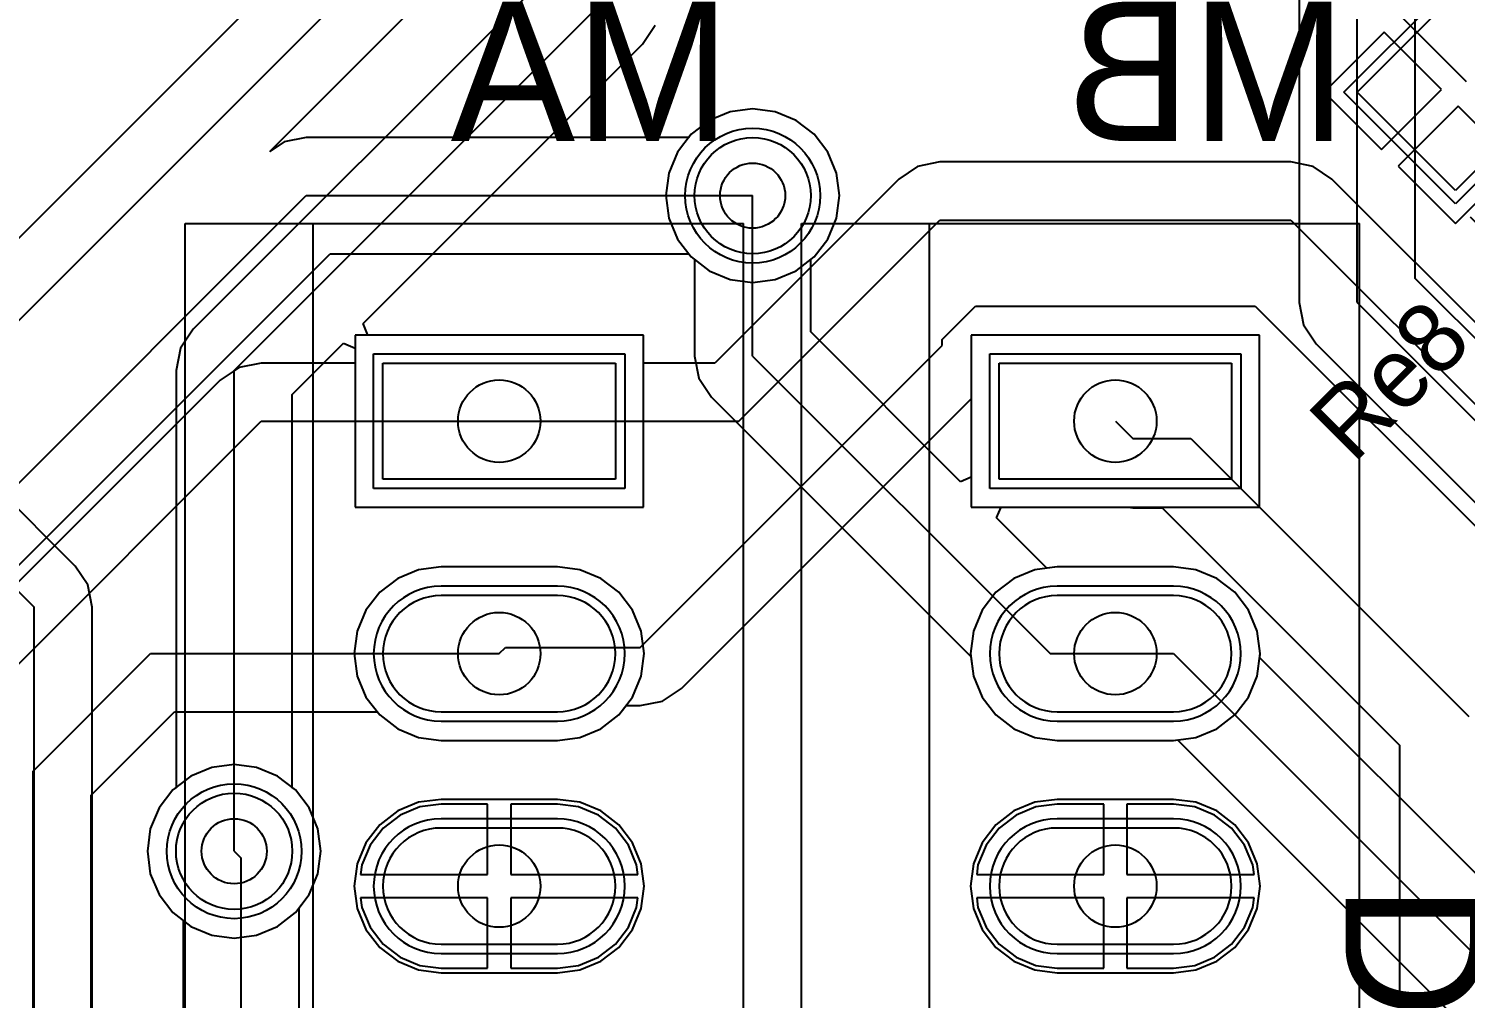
# Model space of a CAD drawing. Header units: millimetres. Extents: x 0 to 2.36, y 0 to 2.36.
# Drawn here: x 0.883 to 1.5, y 1.652 to 2.069 of the extents above; entities that cross this region are included whole.
import ezdxf

# ---------------------------------------------------------------- set-up
doc = ezdxf.new("R2010")
doc.units = ezdxf.units.MM
doc.header["$MEASUREMENT"] = 0
for name, color, linetype in [('BottomLayer', 5, 'Continuous'), ('BottomOverlay', 54, 'Continuous'), ('BottomSolder', 6, 'Continuous'), ('MultiLayer', 9, 'Continuous'), ('PadHoleLayer', 156, 'Continuous'), ('TopLayer', 1, 'Continuous'), ('TopOverlay', 2, 'Continuous'), ('TopPaste', 8, 'Continuous'), ('TopSolder', 216, 'Continuous'), ('ViaHoleLayer', 16, 'Continuous')]:
    doc.layers.add(name, color=color, linetype=linetype)

# ---------------------------------------------------------------- blocks, each defined once
blk = doc.blocks.new('1206_11')
at = {"layer": 'TopLayer'}
for p, q in [((-0.09724, -0.0315), (-0.09724, 0.0315)), ((-0.09724, 0.0315), (-0.0374, 0.0315)), ((-0.0374, 0.0315), (-0.0374, -0.0315)), ((0.0374, -0.0315), (0.0374, 0.0315)), ((0.0374, 0.0315), (0.09724, 0.0315)), ((0.09724, 0.0315), (0.09724, -0.0315)), ((-0.0374, -0.0315), (-0.09724, -0.0315)), ((0.09724, -0.0315), (0.0374, -0.0315))]:
    blk.add_line(p, q, dxfattribs=at)
at = {"layer": 'TopOverlay'}
for p, q in [((0.025, 0.035), (-0.025, 0.035)), ((0.025, -0.035), (-0.025, -0.035))]:
    blk.add_line(p, q, dxfattribs=at)
at = {"layer": 'TopPaste'}
for p, q in [((-0.09724, -0.0315), (-0.09724, 0.0315)), ((-0.09724, 0.0315), (-0.0374, 0.0315)), ((-0.0374, 0.0315), (-0.0374, -0.0315)), ((0.0374, -0.0315), (0.0374, 0.0315)), ((0.0374, 0.0315), (0.09724, 0.0315)), ((0.09724, 0.0315), (0.09724, -0.0315)), ((-0.0374, -0.0315), (-0.09724, -0.0315)), ((0.09724, -0.0315), (0.0374, -0.0315))]:
    blk.add_line(p, q, dxfattribs=at)
at = {"layer": 'TopSolder'}
for p, q in [((-0.10124, -0.0355), (-0.10124, 0.0355)), ((-0.10124, 0.0355), (-0.0334, 0.0355)), ((-0.0334, 0.0355), (-0.0334, -0.0355)), ((0.0334, -0.0355), (0.0334, 0.0355)), ((0.0334, 0.0355), (0.10124, 0.0355)), ((0.10124, 0.0355), (0.10124, -0.0355)), ((-0.0334, -0.0355), (-0.10124, -0.0355)), ((0.10124, -0.0355), (0.0334, -0.0355))]:
    blk.add_line(p, q, dxfattribs=at)
blk = doc.blocks.new('CAP_8115_B_22')
at = {"layer": 'BottomLayer'}
for p, q in [((0.105, -0.035), (0.105, 0.035)), ((0.105, 0.035), (0.175, 0.035)), ((0.175, 0.035), (0.175, -0.035)), ((0.175, -0.035), (0.105, -0.035))]:
    blk.add_line(p, q, dxfattribs=at)
blk.add_circle((0, 0), 0.035, dxfattribs=at)
at = {"layer": 'BottomOverlay'}
for p, q in [((0, -0.09499), (0, -0.055)), ((-0.01999, -0.07499), (0.01999, -0.07499))]:
    blk.add_line(p, q, dxfattribs=at)
blk.add_circle((0.07, 0), 0.15748, dxfattribs=at)
at = {"layer": 'BottomSolder'}
for p, q in [((0.101, -0.039), (0.101, 0.039)), ((0.101, 0.039), (0.179, 0.039)), ((0.179, 0.039), (0.179, -0.039)), ((0.179, -0.039), (0.101, -0.039))]:
    blk.add_line(p, q, dxfattribs=at)
blk.add_circle((0, 0), 0.039, dxfattribs=at)
at = {"layer": 'MultiLayer'}
for p, q in [((0.105, -0.035), (0.105, 0.035)), ((0.105, 0.035), (0.175, 0.035)), ((0.175, 0.035), (0.175, -0.035)), ((0.175, -0.035), (0.105, -0.035))]:
    blk.add_line(p, q, dxfattribs=at)
blk.add_circle((0, 0), 0.035, dxfattribs=at)
at = {"layer": 'PadHoleLayer'}
for centre in [(0, 0), (0.14, 0)]:
    blk.add_circle(centre, 0.01378, dxfattribs=at)
at = {"layer": 'TopLayer'}
for p, q in [((0.105, -0.035), (0.105, 0.035)), ((0.105, 0.035), (0.175, 0.035)), ((0.175, 0.035), (0.175, -0.035)), ((0.175, -0.035), (0.105, -0.035))]:
    blk.add_line(p, q, dxfattribs=at)
blk.add_circle((0, 0), 0.035, dxfattribs=at)
at = {"layer": 'TopSolder'}
for p, q in [((0.101, -0.039), (0.101, 0.039)), ((0.101, 0.039), (0.179, 0.039)), ((0.179, 0.039), (0.179, -0.039)), ((0.179, -0.039), (0.101, -0.039))]:
    blk.add_line(p, q, dxfattribs=at)
blk.add_circle((0, 0), 0.039, dxfattribs=at)
blk = doc.blocks.new('JST_B6B_B_25')
at = {"layer": 'BottomLayer'}
for p, q in [((0.025, 0.025), (-0.025, 0.025)), ((-0.025, -0.025), (0.025, -0.025)), ((0.025, -0.075), (-0.025, -0.075)), ((-0.025, -0.125), (0.025, -0.125)), ((0.025, -0.175), (-0.025, -0.175)), ((-0.025, -0.225), (0.025, -0.225)), ((0.025, -0.275), (-0.025, -0.275)), ((-0.025, -0.325), (0.025, -0.325)), ((0.025, -0.375), (-0.025, -0.375)), ((-0.025, -0.425), (0.025, -0.425)), ((-0.05, -0.525), (-0.05, -0.475)), ((-0.05, -0.475), (0.05, -0.475)), ((0.05, -0.475), (0.05, -0.525)), ((0.05, -0.525), (-0.05, -0.525))]:
    blk.add_line(p, q, dxfattribs=at)
for centre, start, end in [((-0.025, 0), 90, 270), ((0.025, 0), 270, 90), ((-0.025, -0.1), 90, 270), ((0.025, -0.1), 270, 90), ((-0.025, -0.2), 90, 270), ((0.025, -0.2), 270, 90), ((-0.025, -0.3), 90, 270), ((0.025, -0.3), 270, 90), ((-0.025, -0.4), 90, 270), ((0.025, -0.4), 270, 90)]:
    blk.add_arc(centre, 0.025, start, end, dxfattribs=at)
at = {"layer": 'BottomOverlay'}
for p, q in [((-0.105, 0.1), (-0.105, -0.585)), ((0.135, 0.1), (-0.105, 0.1)), ((0.08, 0.1), (0.08, -0.585)), ((0.135, 0.1), (0.135, -0.585)), ((0.135, -0.585), (-0.105, -0.585))]:
    blk.add_line(p, q, dxfattribs=at)
at = {"layer": 'BottomSolder'}
for p, q in [((0.025, 0.029), (-0.025, 0.029)), ((-0.025, -0.029), (0.025, -0.029)), ((0.025, -0.071), (-0.025, -0.071)), ((-0.025, -0.129), (0.025, -0.129)), ((0.025, -0.171), (-0.025, -0.171)), ((-0.025, -0.229), (0.025, -0.229)), ((0.025, -0.271), (-0.025, -0.271)), ((-0.025, -0.329), (0.025, -0.329)), ((0.025, -0.371), (-0.025, -0.371)), ((-0.025, -0.429), (0.025, -0.429)), ((-0.054, -0.529), (-0.054, -0.471)), ((-0.054, -0.471), (0.054, -0.471)), ((0.054, -0.471), (0.054, -0.529)), ((0.054, -0.529), (-0.054, -0.529))]:
    blk.add_line(p, q, dxfattribs=at)
for centre, start, end in [((-0.025, 0), 90, 270), ((0.025, 0), 270, 90), ((-0.025, -0.1), 90, 270), ((0.025, -0.1), 270, 90), ((-0.025, -0.2), 90, 270), ((0.025, -0.2), 270, 90), ((-0.025, -0.3), 90, 270), ((0.025, -0.3), 270, 90), ((-0.025, -0.4), 90, 270), ((0.025, -0.4), 270, 90)]:
    blk.add_arc(centre, 0.029, start, end, dxfattribs=at)
at = {"layer": 'MultiLayer'}
for p, q in [((0.025, 0.025), (-0.025, 0.025)), ((-0.025, -0.025), (0.025, -0.025)), ((0.025, -0.075), (-0.025, -0.075)), ((-0.025, -0.125), (0.025, -0.125)), ((0.025, -0.175), (-0.025, -0.175)), ((-0.025, -0.225), (0.025, -0.225)), ((0.025, -0.275), (-0.025, -0.275)), ((-0.025, -0.325), (0.025, -0.325)), ((0.025, -0.375), (-0.025, -0.375)), ((-0.025, -0.425), (0.025, -0.425)), ((-0.05, -0.525), (-0.05, -0.475)), ((-0.05, -0.475), (0.05, -0.475)), ((0.05, -0.475), (0.05, -0.525)), ((0.05, -0.525), (-0.05, -0.525))]:
    blk.add_line(p, q, dxfattribs=at)
for centre, start, end in [((-0.025, 0), 90, 270), ((0.025, 0), 270, 90), ((-0.025, -0.1), 90, 270), ((0.025, -0.1), 270, 90), ((-0.025, -0.2), 90, 270), ((0.025, -0.2), 270, 90), ((-0.025, -0.3), 90, 270), ((0.025, -0.3), 270, 90), ((-0.025, -0.4), 90, 270), ((0.025, -0.4), 270, 90)]:
    blk.add_arc(centre, 0.025, start, end, dxfattribs=at)
at = {"layer": 'PadHoleLayer'}
for centre in [(0, 0), (0, -0.1), (0, -0.2), (0, -0.3), (0, -0.4), (0, -0.5)]:
    blk.add_circle(centre, 0.01772, dxfattribs=at)
at = {"layer": 'TopLayer'}
for p, q in [((0.025, 0.025), (-0.025, 0.025)), ((-0.025, -0.025), (0.025, -0.025)), ((0.025, -0.075), (-0.025, -0.075)), ((-0.025, -0.125), (0.025, -0.125)), ((0.025, -0.175), (-0.025, -0.175)), ((-0.025, -0.225), (0.025, -0.225)), ((0.025, -0.275), (-0.025, -0.275)), ((-0.025, -0.325), (0.025, -0.325)), ((0.025, -0.375), (-0.025, -0.375)), ((-0.025, -0.425), (0.025, -0.425)), ((-0.05, -0.525), (-0.05, -0.475)), ((-0.05, -0.475), (0.05, -0.475)), ((0.05, -0.475), (0.05, -0.525)), ((0.05, -0.525), (-0.05, -0.525))]:
    blk.add_line(p, q, dxfattribs=at)
for centre, start, end in [((-0.025, 0), 90, 270), ((0.025, 0), 270, 90), ((-0.025, -0.1), 90, 270), ((0.025, -0.1), 270, 90), ((-0.025, -0.2), 90, 270), ((0.025, -0.2), 270, 90), ((-0.025, -0.3), 90, 270), ((0.025, -0.3), 270, 90), ((-0.025, -0.4), 90, 270), ((0.025, -0.4), 270, 90)]:
    blk.add_arc(centre, 0.025, start, end, dxfattribs=at)
at = {"layer": 'TopSolder'}
for p, q in [((0.025, 0.029), (-0.025, 0.029)), ((-0.025, -0.029), (0.025, -0.029)), ((0.025, -0.071), (-0.025, -0.071)), ((-0.025, -0.129), (0.025, -0.129)), ((0.025, -0.171), (-0.025, -0.171)), ((-0.025, -0.229), (0.025, -0.229)), ((0.025, -0.271), (-0.025, -0.271)), ((-0.025, -0.329), (0.025, -0.329)), ((0.025, -0.371), (-0.025, -0.371)), ((-0.025, -0.429), (0.025, -0.429)), ((-0.054, -0.529), (-0.054, -0.471)), ((-0.054, -0.471), (0.054, -0.471)), ((0.054, -0.471), (0.054, -0.529)), ((0.054, -0.529), (-0.054, -0.529))]:
    blk.add_line(p, q, dxfattribs=at)
for centre, start, end in [((-0.025, 0), 90, 270), ((0.025, 0), 270, 90), ((-0.025, -0.1), 90, 270), ((0.025, -0.1), 270, 90), ((-0.025, -0.2), 90, 270), ((0.025, -0.2), 270, 90), ((-0.025, -0.3), 90, 270), ((0.025, -0.3), 270, 90), ((-0.025, -0.4), 90, 270), ((0.025, -0.4), 270, 90)]:
    blk.add_arc(centre, 0.029, start, end, dxfattribs=at)
blk = doc.blocks.new('JST_B6B_B_26')
at = {"layer": 'BottomLayer'}
for p, q in [((0.025, 0.025), (-0.025, 0.025)), ((-0.025, -0.025), (0.025, -0.025)), ((0.025, -0.075), (-0.025, -0.075)), ((-0.025, -0.125), (0.025, -0.125)), ((0.025, -0.175), (-0.025, -0.175)), ((-0.025, -0.225), (0.025, -0.225)), ((0.025, -0.275), (-0.025, -0.275)), ((-0.025, -0.325), (0.025, -0.325)), ((0.025, -0.375), (-0.025, -0.375)), ((-0.025, -0.425), (0.025, -0.425)), ((-0.05, -0.525), (-0.05, -0.475)), ((-0.05, -0.475), (0.05, -0.475)), ((0.05, -0.475), (0.05, -0.525)), ((0.05, -0.525), (-0.05, -0.525))]:
    blk.add_line(p, q, dxfattribs=at)
for centre, start, end in [((-0.025, 0), 90, 270), ((0.025, 0), 270, 90), ((-0.025, -0.1), 90, 270), ((0.025, -0.1), 270, 90), ((-0.025, -0.2), 90, 270), ((0.025, -0.2), 270, 90), ((-0.025, -0.3), 90, 270), ((0.025, -0.3), 270, 90), ((-0.025, -0.4), 90, 270), ((0.025, -0.4), 270, 90)]:
    blk.add_arc(centre, 0.025, start, end, dxfattribs=at)
at = {"layer": 'BottomOverlay'}
for p, q in [((0.135, 0.1), (-0.105, 0.1)), ((-0.105, 0.1), (-0.105, -0.585)), ((0.08, 0.1), (0.08, -0.585)), ((0.135, 0.1), (0.135, -0.585)), ((0.135, -0.585), (-0.105, -0.585))]:
    blk.add_line(p, q, dxfattribs=at)
at = {"layer": 'BottomSolder'}
for p, q in [((0.025, 0.029), (-0.025, 0.029)), ((-0.025, -0.029), (0.025, -0.029)), ((0.025, -0.071), (-0.025, -0.071)), ((-0.025, -0.129), (0.025, -0.129)), ((0.025, -0.171), (-0.025, -0.171)), ((-0.025, -0.229), (0.025, -0.229)), ((0.025, -0.271), (-0.025, -0.271)), ((-0.025, -0.329), (0.025, -0.329)), ((0.025, -0.371), (-0.025, -0.371)), ((-0.025, -0.429), (0.025, -0.429)), ((-0.054, -0.529), (-0.054, -0.471)), ((-0.054, -0.471), (0.054, -0.471)), ((0.054, -0.471), (0.054, -0.529)), ((0.054, -0.529), (-0.054, -0.529))]:
    blk.add_line(p, q, dxfattribs=at)
for centre, start, end in [((-0.025, 0), 90, 270), ((0.025, 0), 270, 90), ((-0.025, -0.1), 90, 270), ((0.025, -0.1), 270, 90), ((-0.025, -0.2), 90, 270), ((0.025, -0.2), 270, 90), ((-0.025, -0.3), 90, 270), ((0.025, -0.3), 270, 90), ((-0.025, -0.4), 90, 270), ((0.025, -0.4), 270, 90)]:
    blk.add_arc(centre, 0.029, start, end, dxfattribs=at)
at = {"layer": 'MultiLayer'}
for p, q in [((0.025, 0.025), (-0.025, 0.025)), ((-0.025, -0.025), (0.025, -0.025)), ((0.025, -0.075), (-0.025, -0.075)), ((-0.025, -0.125), (0.025, -0.125)), ((0.025, -0.175), (-0.025, -0.175)), ((-0.025, -0.225), (0.025, -0.225)), ((0.025, -0.275), (-0.025, -0.275)), ((-0.025, -0.325), (0.025, -0.325)), ((0.025, -0.375), (-0.025, -0.375)), ((-0.025, -0.425), (0.025, -0.425)), ((-0.05, -0.525), (-0.05, -0.475)), ((-0.05, -0.475), (0.05, -0.475)), ((0.05, -0.475), (0.05, -0.525)), ((0.05, -0.525), (-0.05, -0.525))]:
    blk.add_line(p, q, dxfattribs=at)
for centre, start, end in [((-0.025, 0), 90, 270), ((0.025, 0), 270, 90), ((-0.025, -0.1), 90, 270), ((0.025, -0.1), 270, 90), ((-0.025, -0.2), 90, 270), ((0.025, -0.2), 270, 90), ((-0.025, -0.3), 90, 270), ((0.025, -0.3), 270, 90), ((-0.025, -0.4), 90, 270), ((0.025, -0.4), 270, 90)]:
    blk.add_arc(centre, 0.025, start, end, dxfattribs=at)
at = {"layer": 'PadHoleLayer'}
for centre in [(0, 0), (0, -0.1), (0, -0.2), (0, -0.3), (0, -0.4), (0, -0.5)]:
    blk.add_circle(centre, 0.01772, dxfattribs=at)
at = {"layer": 'TopLayer'}
for p, q in [((0.025, 0.025), (-0.025, 0.025)), ((-0.025, -0.025), (0.025, -0.025)), ((0.025, -0.075), (-0.025, -0.075)), ((-0.025, -0.125), (0.025, -0.125)), ((0.025, -0.175), (-0.025, -0.175)), ((-0.025, -0.225), (0.025, -0.225)), ((0.025, -0.275), (-0.025, -0.275)), ((-0.025, -0.325), (0.025, -0.325)), ((0.025, -0.375), (-0.025, -0.375)), ((-0.025, -0.425), (0.025, -0.425)), ((-0.05, -0.525), (-0.05, -0.475)), ((-0.05, -0.475), (0.05, -0.475)), ((0.05, -0.475), (0.05, -0.525)), ((0.05, -0.525), (-0.05, -0.525))]:
    blk.add_line(p, q, dxfattribs=at)
for centre, start, end in [((-0.025, 0), 90, 270), ((0.025, 0), 270, 90), ((-0.025, -0.1), 90, 270), ((0.025, -0.1), 270, 90), ((-0.025, -0.2), 90, 270), ((0.025, -0.2), 270, 90), ((-0.025, -0.3), 90, 270), ((0.025, -0.3), 270, 90), ((-0.025, -0.4), 90, 270), ((0.025, -0.4), 270, 90)]:
    blk.add_arc(centre, 0.025, start, end, dxfattribs=at)
at = {"layer": 'TopSolder'}
for p, q in [((0.025, 0.029), (-0.025, 0.029)), ((-0.025, -0.029), (0.025, -0.029)), ((0.025, -0.071), (-0.025, -0.071)), ((-0.025, -0.129), (0.025, -0.129)), ((0.025, -0.171), (-0.025, -0.171)), ((-0.025, -0.229), (0.025, -0.229)), ((0.025, -0.271), (-0.025, -0.271)), ((-0.025, -0.329), (0.025, -0.329)), ((0.025, -0.371), (-0.025, -0.371)), ((-0.025, -0.429), (0.025, -0.429)), ((-0.054, -0.529), (-0.054, -0.471)), ((-0.054, -0.471), (0.054, -0.471)), ((0.054, -0.471), (0.054, -0.529)), ((0.054, -0.529), (-0.054, -0.529))]:
    blk.add_line(p, q, dxfattribs=at)
for centre, start, end in [((-0.025, 0), 90, 270), ((0.025, 0), 270, 90), ((-0.025, -0.1), 90, 270), ((0.025, -0.1), 270, 90), ((-0.025, -0.2), 90, 270), ((0.025, -0.2), 270, 90), ((-0.025, -0.3), 90, 270), ((0.025, -0.3), 270, 90), ((-0.025, -0.4), 90, 270), ((0.025, -0.4), 270, 90)]:
    blk.add_arc(centre, 0.029, start, end, dxfattribs=at)

msp = doc.modelspace()

# ---------------------------------------------------------------- linework, layer by layer
at = {"layer": 'BottomLayer'}
for p, q in [((1.454, 1.95099), (1.454, 2.241)), ((1.47898, 1.96133), (1.47898, 2.241)), ((1.42902, 2.14539), (1.42902, 1.95099)), ((1.10402, 2.0902), (0.95334, 1.93952)), ((0.971, 1.92186), (1.129, 2.07986)), ((1.14666, 2.06219), (1.15208, 2.0703)), ((1.02647, 1.942), (1.14666, 2.06219)), ((0.90266, 1.83766), (0.68939, 2.05094)), ((0.67172, 2.03328), (0.885, 1.82)), ((1.18434, 2.03305), (1.17534, 2.02932)), ((1.194, 2.03432), (1.18434, 2.03305)), ((1.20366, 2.03305), (1.194, 2.03432)), ((1.21266, 2.02932), (1.20366, 2.03305)), ((1.17534, 2.02932), (1.16761, 2.02339)), ((1.22039, 2.02339), (1.21266, 2.02932)), ((1.16761, 2.02339), (1.16168, 2.01566)), ((1.22632, 2.01566), (1.22039, 2.02339)), ((1.16168, 2.01566), (1.15795, 2.00666)), ((1.23005, 2.00666), (1.22632, 2.01566)), ((1.15795, 2.00666), (1.15668, 1.997)), ((1.23132, 1.997), (1.23005, 2.00666)), ((1.15668, 1.997), (1.15795, 1.98734)), ((1.194, 1.928), (1.194, 1.997)), ((1.23005, 1.98734), (1.23132, 1.997)), ((1.15795, 1.98734), (1.16168, 1.97834)), ((1.22632, 1.97834), (1.23005, 1.98734)), ((1.16168, 1.97834), (1.16761, 1.97061)), ((1.22039, 1.97061), (1.22632, 1.97834)), ((1.16761, 1.97061), (1.16902, 1.96953)), ((1.16902, 1.96953), (1.16902, 1.928)), ((1.21898, 1.96953), (1.22039, 1.97061)), ((1.21898, 1.93835), (1.21898, 1.96953)), ((1.56783, 1.87248), (1.47898, 1.96133)), ((1.42902, 1.95099), (1.43092, 1.94143)), ((1.454, 1.95099), (1.933, 1.47199)), ((1.02854, 1.937), (1.02647, 1.942)), ((1.43092, 1.94143), (1.43634, 1.93332)), ((0.95334, 1.93952), (0.94792, 1.93142)), ((1.147, 1.937), (1.02854, 1.937)), ((1.147, 1.863), (1.147, 1.937)), ((1.28338, 1.87395), (1.21898, 1.93835)), ((1.412, 1.937), (1.288, 1.937)), ((1.288, 1.937), (1.288, 1.87586)), ((1.412, 1.863), (1.412, 1.937)), ((0.94792, 1.93142), (0.94602, 1.92186)), ((0.99598, 1.91151), (1.018, 1.93353)), ((1.018, 1.93353), (1.023, 1.93146)), ((1.023, 1.93146), (1.023, 1.863)), ((1.16902, 1.928), (1.17092, 1.91844)), ((1.194, 1.928), (1.322, 1.8)), ((1.43634, 1.93332), (1.90802, 1.46164)), ((0.94602, 1.92186), (0.94602, 1.74247)), ((0.971, 1.715), (0.971, 1.92186)), ((1.17092, 1.91844), (1.17634, 1.91034)), ((0.99598, 1.74247), (0.99598, 1.91151)), ((1.17634, 1.91034), (1.28783, 1.79884)), ((1.288, 1.87586), (1.28338, 1.87395)), ((1.023, 1.863), (1.147, 1.863)), ((1.29895, 1.85838), (1.30086, 1.863)), ((1.30086, 1.863), (1.412, 1.863)), ((1.32059, 1.83674), (1.29895, 1.85838)), ((0.90808, 1.82956), (0.90266, 1.83766)), ((1.05034, 1.83605), (1.04134, 1.83232)), ((1.06, 1.83732), (1.05034, 1.83605)), ((1.11, 1.83732), (1.06, 1.83732)), ((1.11966, 1.83605), (1.11, 1.83732)), ((1.12866, 1.83232), (1.11966, 1.83605)), ((1.325, 1.83732), (1.32059, 1.83674)), ((1.375, 1.83732), (1.325, 1.83732)), ((1.38466, 1.83605), (1.375, 1.83732)), ((1.39366, 1.83232), (1.38466, 1.83605)), ((0.90998, 1.82), (0.90808, 1.82956)), ((1.04134, 1.83232), (1.03361, 1.82639)), ((1.13639, 1.82639), (1.12866, 1.83232)), ((1.40139, 1.82639), (1.39366, 1.83232)), ((1.03361, 1.82639), (1.02768, 1.81866)), ((1.14232, 1.81866), (1.13639, 1.82639)), ((1.40732, 1.81866), (1.40139, 1.82639)), ((0.885, 1.545), (0.885, 1.82)), ((0.90998, 1.55535), (0.90998, 1.82)), ((1.02768, 1.81866), (1.02395, 1.80966)), ((1.14605, 1.80966), (1.14232, 1.81866)), ((1.41105, 1.80966), (1.40732, 1.81866)), ((1.02395, 1.80966), (1.02268, 1.8)), ((1.14732, 1.8), (1.14605, 1.80966)), ((1.41232, 1.8), (1.41105, 1.80966)), ((1.02268, 1.8), (1.02395, 1.79034)), ((1.14605, 1.79034), (1.14732, 1.8)), ((1.28783, 1.79884), (1.28895, 1.79034)), ((1.322, 1.8), (1.35, 1.8)), ((1.35, 1.8), (1.375, 1.8)), ((1.375, 1.8), (1.6938, 1.4812)), ((1.41209, 1.79824), (1.41232, 1.8)), ((1.71147, 1.49886), (1.41209, 1.79824)), ((1.02395, 1.79034), (1.02768, 1.78134)), ((1.14232, 1.78134), (1.14605, 1.79034)), ((1.28895, 1.79034), (1.29268, 1.78134)), ((1.02768, 1.78134), (1.03361, 1.77361)), ((1.13639, 1.77361), (1.14232, 1.78134)), ((1.29268, 1.78134), (1.29861, 1.77361)), ((1.03361, 1.77361), (1.04134, 1.76768)), ((1.12866, 1.76768), (1.13639, 1.77361)), ((1.29861, 1.77361), (1.30634, 1.76768)), ((1.04134, 1.76768), (1.05034, 1.76395)), ((1.11966, 1.76395), (1.12866, 1.76768)), ((1.30634, 1.76768), (1.31534, 1.76395)), ((1.05034, 1.76395), (1.06, 1.76268)), ((1.06, 1.76268), (1.11, 1.76268)), ((1.11, 1.76268), (1.11966, 1.76395)), ((1.31534, 1.76395), (1.325, 1.76268)), ((1.325, 1.76268), (1.375, 1.76268)), ((1.375, 1.76268), (1.37676, 1.76291)), ((1.37676, 1.76291), (1.66755, 1.47213)), ((0.94602, 1.74247), (0.94461, 1.74139)), ((0.99739, 1.74139), (0.99598, 1.74247)), ((0.94461, 1.74139), (0.93868, 1.73366)), ((1.00332, 1.73366), (0.99739, 1.74139)), ((1.06, 1.73732), (1.05034, 1.73605)), ((1.11, 1.73732), (1.06, 1.73732)), ((1.11966, 1.73605), (1.11, 1.73732)), ((1.325, 1.73732), (1.31534, 1.73605)), ((1.375, 1.73732), (1.325, 1.73732)), ((1.38466, 1.73605), (1.375, 1.73732)), ((0.93868, 1.73366), (0.93495, 1.72466)), ((1.00705, 1.72466), (1.00332, 1.73366)), ((1.04134, 1.73232), (1.03361, 1.72639)), ((1.05034, 1.73605), (1.04134, 1.73232)), ((1.12866, 1.73232), (1.11966, 1.73605)), ((1.13639, 1.72639), (1.12866, 1.73232)), ((1.30634, 1.73232), (1.29861, 1.72639)), ((1.31534, 1.73605), (1.30634, 1.73232)), ((1.39366, 1.73232), (1.38466, 1.73605)), ((1.40139, 1.72639), (1.39366, 1.73232)), ((0.93495, 1.72466), (0.93368, 1.715)), ((1.00832, 1.715), (1.00705, 1.72466)), ((1.03361, 1.72639), (1.02768, 1.71866)), ((1.14232, 1.71866), (1.13639, 1.72639)), ((1.29861, 1.72639), (1.29268, 1.71866)), ((1.40732, 1.71866), (1.40139, 1.72639)), ((1.02768, 1.71866), (1.02395, 1.70966)), ((1.14605, 1.70966), (1.14232, 1.71866)), ((1.29268, 1.71866), (1.28895, 1.70966)), ((1.41105, 1.70966), (1.40732, 1.71866)), ((0.93368, 1.715), (0.93495, 1.70534)), ((1.00705, 1.70534), (1.00832, 1.715)), ((0.93495, 1.70534), (0.93868, 1.69634)), ((1.00332, 1.69634), (1.00705, 1.70534)), ((1.02395, 1.70966), (1.02268, 1.7)), ((1.14732, 1.7), (1.14605, 1.70966)), ((1.28895, 1.70966), (1.28768, 1.7)), ((1.41232, 1.7), (1.41105, 1.70966)), ((1.02268, 1.7), (1.02395, 1.69034)), ((1.14605, 1.69034), (1.14732, 1.7)), ((1.28768, 1.7), (1.28895, 1.69034)), ((1.41105, 1.69034), (1.41232, 1.7)), ((0.93868, 1.69634), (0.94461, 1.68861)), ((0.99739, 1.68861), (1.00332, 1.69634)), ((0.94461, 1.68861), (0.95234, 1.68268)), ((0.98966, 1.68268), (0.99739, 1.68861)), ((1.02395, 1.69034), (1.02768, 1.68134)), ((1.14232, 1.68134), (1.14605, 1.69034)), ((1.28895, 1.69034), (1.29268, 1.68134)), ((1.40732, 1.68134), (1.41105, 1.69034)), ((0.95234, 1.68268), (0.96134, 1.67895)), ((0.98066, 1.67895), (0.98966, 1.68268)), ((1.02768, 1.68134), (1.03361, 1.67361)), ((1.13639, 1.67361), (1.14232, 1.68134)), ((1.29268, 1.68134), (1.29861, 1.67361)), ((1.40139, 1.67361), (1.40732, 1.68134)), ((0.96134, 1.67895), (0.971, 1.67768)), ((0.971, 1.67768), (0.98066, 1.67895)), ((1.03361, 1.67361), (1.04134, 1.66768)), ((1.12866, 1.66768), (1.13639, 1.67361)), ((1.29861, 1.67361), (1.30634, 1.66768)), ((1.39366, 1.66768), (1.40139, 1.67361)), ((1.04134, 1.66768), (1.05034, 1.66395)), ((1.05034, 1.66395), (1.06, 1.66268)), ((1.06, 1.66268), (1.11, 1.66268)), ((1.11, 1.66268), (1.11966, 1.66395)), ((1.11966, 1.66395), (1.12866, 1.66768)), ((1.30634, 1.66768), (1.31534, 1.66395)), ((1.31534, 1.66395), (1.325, 1.66268)), ((1.325, 1.66268), (1.375, 1.66268)), ((1.375, 1.66268), (1.38466, 1.66395)), ((1.38466, 1.66395), (1.39366, 1.66768))]:
    msp.add_line(p, q, dxfattribs=at)
for centre in [(1.194, 1.997), (0.971, 1.715)]:
    msp.add_circle(centre, 0.025, dxfattribs=at)
at = {"layer": 'BottomSolder'}
for centre in [(1.194, 1.997), (0.971, 1.715)]:
    msp.add_circle(centre, 0.029, dxfattribs=at)
at = {"layer": 'TopLayer'}
for p, q in [((1.02733, 2.12766), (0.52983, 1.63017)), ((0.5475, 1.6125), (1.045, 2.11)), ((0.9863, 2.01597), (1.05534, 2.08502)), ((1.4727, 2.07437), (1.50093, 2.04614)), ((1.46563, 2.0673), (1.43982, 2.04149)), ((1.49032, 2.0426), (1.46563, 2.0673)), ((1.43982, 2.04149), (1.46452, 2.0168)), ((1.46452, 2.0168), (1.49032, 2.0426)), ((1.18434, 2.03305), (1.17534, 2.02932)), ((1.194, 2.03432), (1.18434, 2.03305)), ((1.20366, 2.03305), (1.194, 2.03432)), ((1.21266, 2.02932), (1.20366, 2.03305)), ((1.4974, 2.03553), (1.47159, 2.00973)), ((1.52209, 2.01084), (1.4974, 2.03553)), ((1.17534, 2.02932), (1.16761, 2.02339)), ((1.22039, 2.02339), (1.21266, 2.02932)), ((1.002, 2.02198), (0.99244, 2.02008)), ((1.16653, 2.02198), (1.002, 2.02198)), ((1.16761, 2.02339), (1.16653, 2.02198)), ((1.22632, 2.01566), (1.22039, 2.02339)), ((0.99244, 2.02008), (0.9863, 2.01597)), ((1.23005, 2.00666), (1.22632, 2.01566)), ((1.26497, 2.00958), (1.25686, 2.00416)), ((1.27453, 2.01148), (1.26497, 2.00958)), ((1.42547, 2.01148), (1.27453, 2.01148)), ((1.43503, 2.00958), (1.42547, 2.01148)), ((1.44314, 2.00416), (1.43503, 2.00958)), ((1.47159, 2.00973), (1.49628, 1.98503)), ((1.49628, 1.98503), (1.52209, 2.01084)), ((1.25686, 2.00416), (1.17768, 1.92498)), ((1.23132, 1.997), (1.23005, 2.00666)), ((1.69878, 1.74852), (1.44314, 2.00416)), ((0.6, 1.595), (1.002, 1.997)), ((1.002, 1.997), (1.194, 1.997)), ((1.23005, 1.98734), (1.23132, 1.997)), ((1.18803, 1.9), (1.27453, 1.9865)), ((1.22632, 1.97834), (1.23005, 1.98734)), ((1.27453, 1.9865), (1.42547, 1.9865)), ((1.42547, 1.9865), (1.68111, 1.73086)), ((1.22039, 1.97061), (1.22632, 1.97834)), ((0.77132, 1.731), (1.01235, 1.97202)), ((1.01235, 1.97202), (1.16653, 1.97202)), ((1.16653, 1.97202), (1.16761, 1.97061)), ((1.16761, 1.97061), (1.17534, 1.96468)), ((1.21266, 1.96468), (1.22039, 1.97061)), ((1.17534, 1.96468), (1.18434, 1.96095)), ((1.18434, 1.96095), (1.194, 1.95968)), ((1.194, 1.95968), (1.20366, 1.96095)), ((1.20366, 1.96095), (1.21266, 1.96468)), ((1.2755, 1.93515), (1.28985, 1.9495)), ((1.28985, 1.9495), (1.41015, 1.9495)), ((1.41015, 1.9495), (1.61075, 1.7489)), ((1.147, 1.937), (1.023, 1.937)), ((1.023, 1.937), (1.023, 1.92498)), ((1.147, 1.92498), (1.147, 1.937)), ((1.2755, 1.9325), (1.2755, 1.93515)), ((1.14569, 1.80269), (1.2755, 1.9325)), ((0.97311, 1.92308), (0.96501, 1.91766)), ((0.98267, 1.92498), (0.97311, 1.92308)), ((1.023, 1.92498), (0.98267, 1.92498)), ((1.17768, 1.92498), (1.147, 1.92498)), ((0.96501, 1.91766), (0.82426, 1.77692)), ((1.16336, 1.78503), (1.288, 1.90967)), ((1.288, 1.90967), (1.288, 1.863)), ((0.84192, 1.75925), (0.98267, 1.9)), ((0.98267, 1.9), (1.085, 1.9)), ((1.085, 1.9), (1.18803, 1.9)), ((1.35, 1.9), (1.3575, 1.8925)), ((1.3575, 1.8925), (1.3825, 1.8925)), ((1.3825, 1.8925), (1.50204, 1.77296)), ((1.288, 1.863), (1.35557, 1.863)), ((1.35557, 1.863), (1.3575, 1.86275)), ((1.3575, 1.86275), (1.37018, 1.86275)), ((1.37018, 1.86275), (1.47228, 1.76064)), ((1.31534, 1.83605), (1.30634, 1.83232)), ((1.325, 1.83732), (1.31534, 1.83605)), ((1.375, 1.83732), (1.325, 1.83732)), ((1.38466, 1.83605), (1.375, 1.83732)), ((1.39366, 1.83232), (1.38466, 1.83605)), ((1.30634, 1.83232), (1.29861, 1.82639)), ((1.40139, 1.82639), (1.39366, 1.83232)), ((1.29861, 1.82639), (1.29268, 1.81866)), ((1.40732, 1.81866), (1.40139, 1.82639)), ((1.29268, 1.81866), (1.28895, 1.80966)), ((1.41105, 1.80966), (1.40732, 1.81866)), ((1.28895, 1.80966), (1.28768, 1.8)), ((1.41232, 1.8), (1.41105, 1.80966)), ((0.8845, 1.7495), (0.935, 1.8)), ((0.935, 1.8), (1.085, 1.8)), ((1.085, 1.8), (1.08769, 1.80269)), ((1.08769, 1.80269), (1.14569, 1.80269)), ((1.28768, 1.8), (1.28895, 1.79034)), ((1.41105, 1.79034), (1.41232, 1.8)), ((1.28895, 1.79034), (1.29268, 1.78134)), ((1.40732, 1.78134), (1.41105, 1.79034)), ((1.14569, 1.77771), (1.15525, 1.77962)), ((1.15525, 1.77962), (1.16336, 1.78503)), ((1.29268, 1.78134), (1.29861, 1.77361)), ((1.40139, 1.77361), (1.40732, 1.78134)), ((0.90948, 1.73916), (0.94534, 1.77502)), ((0.94534, 1.77502), (1.03253, 1.77502)), ((1.03253, 1.77502), (1.03361, 1.77361)), ((1.03361, 1.77361), (1.04134, 1.76768)), ((1.12866, 1.76768), (1.13639, 1.77361)), ((1.13639, 1.77361), (1.13954, 1.77771)), ((1.13954, 1.77771), (1.14569, 1.77771)), ((1.29861, 1.77361), (1.30634, 1.76768)), ((1.39366, 1.76768), (1.40139, 1.77361)), ((1.04134, 1.76768), (1.05034, 1.76395)), ((1.11966, 1.76395), (1.12866, 1.76768)), ((1.30634, 1.76768), (1.31534, 1.76395)), ((1.38466, 1.76395), (1.39366, 1.76768)), ((1.05034, 1.76395), (1.06, 1.76268)), ((1.06, 1.76268), (1.11, 1.76268)), ((1.11, 1.76268), (1.11966, 1.76395)), ((1.31534, 1.76395), (1.325, 1.76268)), ((1.325, 1.76268), (1.375, 1.76268)), ((1.375, 1.76268), (1.38466, 1.76395)), ((1.47228, 1.76064), (1.47228, 1.245)), ((0.8845, 1.14965), (0.8845, 1.7495)), ((0.96134, 1.75105), (0.95234, 1.74732)), ((0.971, 1.75232), (0.96134, 1.75105)), ((0.98066, 1.75105), (0.971, 1.75232)), ((0.98966, 1.74732), (0.98066, 1.75105)), ((0.95234, 1.74732), (0.94461, 1.74139)), ((0.99739, 1.74139), (0.98966, 1.74732)), ((0.90948, 1.35382), (0.90948, 1.73916)), ((0.94461, 1.74139), (0.93868, 1.73366)), ((1.00332, 1.73366), (0.99739, 1.74139)), ((0.93868, 1.73366), (0.93495, 1.72466)), ((1.00705, 1.72466), (1.00332, 1.73366)), ((1.04235, 1.73057), (1.03504, 1.72496)), ((1.05086, 1.7341), (1.04235, 1.73057)), ((1.06, 1.7353), (1.05086, 1.7341)), ((1.08, 1.7353), (1.06, 1.7353)), ((1.08, 1.705), (1.08, 1.7353)), ((1.11, 1.7353), (1.09, 1.7353)), ((1.09, 1.7353), (1.09, 1.705)), ((1.11914, 1.7341), (1.11, 1.7353)), ((1.12765, 1.73057), (1.11914, 1.7341)), ((1.13496, 1.72496), (1.12765, 1.73057)), ((1.30735, 1.73057), (1.30004, 1.72496)), ((1.31586, 1.7341), (1.30735, 1.73057)), ((1.325, 1.7353), (1.31586, 1.7341)), ((1.345, 1.7353), (1.325, 1.7353)), ((1.345, 1.705), (1.345, 1.7353)), ((1.375, 1.7353), (1.355, 1.7353)), ((1.355, 1.7353), (1.355, 1.705)), ((1.38414, 1.7341), (1.375, 1.7353)), ((1.39265, 1.73057), (1.38414, 1.7341)), ((1.39996, 1.72496), (1.39265, 1.73057)), ((0.93495, 1.72466), (0.93368, 1.715)), ((1.00832, 1.715), (1.00705, 1.72466)), ((1.03504, 1.72496), (1.02943, 1.71765)), ((1.14057, 1.71765), (1.13496, 1.72496)), ((1.30004, 1.72496), (1.29443, 1.71765)), ((1.40557, 1.71765), (1.39996, 1.72496)), ((1.02943, 1.71765), (1.0259, 1.70914)), ((1.1441, 1.70914), (1.14057, 1.71765)), ((1.29443, 1.71765), (1.2909, 1.70914)), ((1.4091, 1.70914), (1.40557, 1.71765)), ((0.93368, 1.715), (0.93495, 1.70534)), ((0.971, 1.715), (0.974, 1.712)), ((0.974, 1.416), (0.974, 1.712)), ((1.00705, 1.70534), (1.00832, 1.715)), ((0.93495, 1.70534), (0.93868, 1.69634)), ((1.00332, 1.69634), (1.00705, 1.70534)), ((1.0259, 1.70914), (1.02536, 1.705)), ((1.14464, 1.705), (1.1441, 1.70914)), ((1.2909, 1.70914), (1.29036, 1.705)), ((1.40964, 1.705), (1.4091, 1.70914)), ((1.02536, 1.705), (1.08, 1.705)), ((1.09, 1.705), (1.14464, 1.705)), ((1.29036, 1.705), (1.345, 1.705)), ((1.355, 1.705), (1.40964, 1.705)), ((0.93868, 1.69634), (0.94461, 1.68861)), ((0.99898, 1.69068), (1.00332, 1.69634)), ((1.08, 1.695), (1.02536, 1.695)), ((1.02536, 1.695), (1.0259, 1.69086)), ((1.08, 1.6647), (1.08, 1.695)), ((1.14464, 1.695), (1.09, 1.695)), ((1.09, 1.695), (1.09, 1.6647)), ((1.1441, 1.69086), (1.14464, 1.695)), ((1.345, 1.695), (1.29036, 1.695)), ((1.29036, 1.695), (1.2909, 1.69086)), ((1.345, 1.6647), (1.345, 1.695)), ((1.40964, 1.695), (1.355, 1.695)), ((1.355, 1.695), (1.355, 1.6647)), ((1.4091, 1.69086), (1.40964, 1.695)), ((0.94461, 1.68861), (0.94902, 1.68523)), ((0.99898, 1.42634), (0.99898, 1.69068)), ((1.0259, 1.69086), (1.02943, 1.68235)), ((1.14057, 1.68235), (1.1441, 1.69086)), ((1.2909, 1.69086), (1.29443, 1.68235)), ((1.40557, 1.68235), (1.4091, 1.69086)), ((0.94902, 1.68523), (0.94902, 1.416)), ((1.02943, 1.68235), (1.03504, 1.67504)), ((1.13496, 1.67504), (1.14057, 1.68235)), ((1.29443, 1.68235), (1.30004, 1.67504)), ((1.39996, 1.67504), (1.40557, 1.68235)), ((1.03504, 1.67504), (1.04235, 1.66943)), ((1.12765, 1.66943), (1.13496, 1.67504)), ((1.30004, 1.67504), (1.30735, 1.66943)), ((1.39265, 1.66943), (1.39996, 1.67504)), ((1.04235, 1.66943), (1.05086, 1.6659)), ((1.11914, 1.6659), (1.12765, 1.66943)), ((1.30735, 1.66943), (1.31586, 1.6659)), ((1.38414, 1.6659), (1.39265, 1.66943)), ((1.05086, 1.6659), (1.06, 1.6647)), ((1.06, 1.6647), (1.08, 1.6647)), ((1.09, 1.6647), (1.11, 1.6647)), ((1.11, 1.6647), (1.11914, 1.6659)), ((1.31586, 1.6659), (1.325, 1.6647)), ((1.325, 1.6647), (1.345, 1.6647)), ((1.355, 1.6647), (1.375, 1.6647)), ((1.375, 1.6647), (1.38414, 1.6659))]:
    msp.add_line(p, q, dxfattribs=at)
for centre in [(1.194, 1.997), (0.971, 1.715)]:
    msp.add_circle(centre, 0.025, dxfattribs=at)
at = {"layer": 'TopSolder'}
for centre in [(1.194, 1.997), (0.971, 1.715)]:
    msp.add_circle(centre, 0.029, dxfattribs=at)
at = {"layer": 'ViaHoleLayer'}
for centre in [(1.194, 1.997), (0.971, 1.715)]:
    msp.add_circle(centre, 0.014, dxfattribs=at)

# ---------------------------------------------------------------- block references
for name, p, rotation in [('1206_11', (1.545, 1.995), 135), ('JST_B6B_B_26', (1.085, 1.4), 180), ('JST_B6B_B_25', (1.35, 1.4), 180), ('CAP_8115_B_22', (0.66893, 1.56893), 45)]:
    msp.add_blockref(name, p, dxfattribs=dict(rotation=rotation))

# ---------------------------------------------------------------- texts
at = {"layer": 'BottomOverlay', "text_generation_flag": 2}
for s, p in [('MA', (1.1845, 2.0205)), ('MB', (1.4495, 2.0205))]:
    msp.add_text(s, height=0.06, dxfattribs=at).set_placement(p)
at = {"layer": 'TopOverlay'}
for s, height, rotation, p in [('Re8', 0.03, 45, (1.45233, 1.88112)), ('D6', 0.06, 270, (1.44901, 1.70098))]:
    msp.add_text(s, height=height, rotation=rotation, dxfattribs=at).set_placement(p)

doc.saveas('drawing.dxf')
